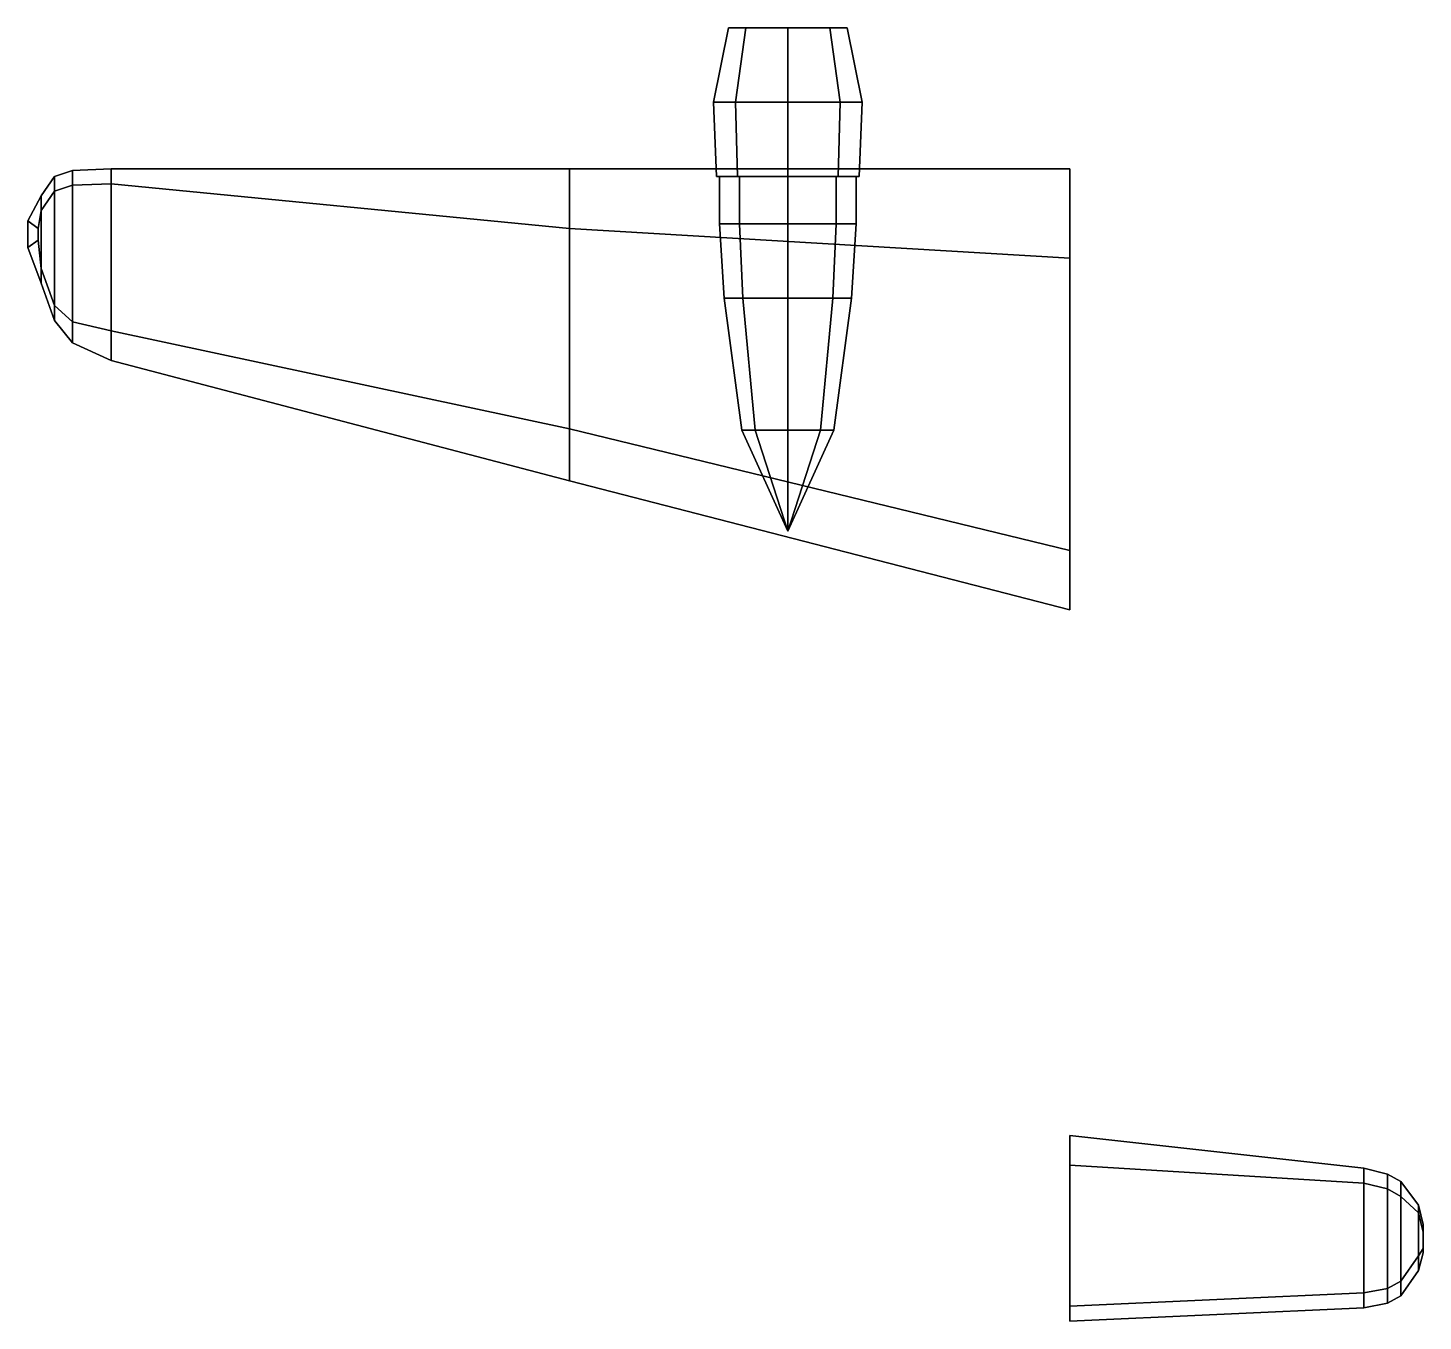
# Model space of a CAD drawing. Extents: x -7.02 to 2.38, y -4.58 to 4.13.
import ezdxf

# ---------------------------------------------------------------- set-up
doc = ezdxf.new("R2010")
doc.units = 0
doc.layers.add('WING1', color=1, linetype='CONTINUOUS')

msp = doc.modelspace()

# ---------------------------------------------------------------- linework, layer by layer
at = {"layer": 'WING1'}
for points in [[(-2.1828, 4.13, 2.1728), (-2.3, 4.13, 1.89), (-2.4, 3.63, 1.89), (-2.2536, 3.63, 2.2436)], [(-2.3, 4.13, 1.89), (-2.1828, 4.13, 1.6072), (-2.2536, 3.63, 1.5364), (-2.4, 3.63, 1.89)], [(-1.6172, 4.13, 2.1728), (-2.3, 4.13, 1.89), (-2.1828, 4.13, 2.1728), (-1.9, 4.13, 2.29)], [(-1.5, 4.13, 1.89), (-2.1828, 4.13, 1.6072), (-2.3, 4.13, 1.89), (-1.6172, 4.13, 2.1728)], [(-1.9, 4.13, 2.29), (-2.1828, 4.13, 2.1728), (-2.2536, 3.63, 2.2436), (-1.9, 3.63, 2.39)], [(-2.1828, 4.13, 1.6072), (-1.9, 4.13, 1.49), (-1.9, 3.63, 1.39), (-2.2536, 3.63, 1.5364)], [(-1.6172, 4.13, 1.6072), (-1.9, 4.13, 1.49), (-2.1828, 4.13, 1.6072), (-1.5, 4.13, 1.89)], [(-1.6172, 4.13, 2.1728), (-1.9, 4.13, 2.29), (-1.9, 3.63, 2.39), (-1.5464, 3.63, 2.2436)], [(-1.9, 4.13, 1.49), (-1.6172, 4.13, 1.6072), (-1.5464, 3.63, 1.5364), (-1.9, 3.63, 1.39)], [(-1.5, 4.13, 1.89), (-1.6172, 4.13, 2.1728), (-1.5464, 3.63, 2.2436), (-1.4, 3.63, 1.89)], [(-1.6172, 4.13, 1.6072), (-1.5, 4.13, 1.89), (-1.4, 3.63, 1.89), (-1.5464, 3.63, 1.5364)], [(-2.2536, 3.63, 2.2436), (-2.4, 3.63, 1.89), (-2.38, 3.13, 1.89), (-2.2394, 3.13, 2.2294)], [(-2.4, 3.63, 1.89), (-2.2536, 3.63, 1.5364), (-2.2394, 3.13, 1.5506), (-2.38, 3.13, 1.89)], [(-1.9, 3.63, 2.39), (-2.2536, 3.63, 2.2436), (-2.2394, 3.13, 2.2294), (-1.9, 3.13, 2.37)], [(-2.2536, 3.63, 1.5364), (-1.9, 3.63, 1.39), (-1.9, 3.13, 1.41), (-2.2394, 3.13, 1.5506)], [(-1.5464, 3.63, 2.2436), (-1.9, 3.63, 2.39), (-1.9, 3.13, 2.37), (-1.5606, 3.13, 2.2294)], [(-1.9, 3.63, 1.39), (-1.5464, 3.63, 1.5364), (-1.5606, 3.13, 1.5506), (-1.9, 3.13, 1.41)], [(-1.4, 3.63, 1.89), (-1.5464, 3.63, 2.2436), (-1.5606, 3.13, 2.2294), (-1.42, 3.13, 1.89)], [(-1.5464, 3.63, 1.5364), (-1.4, 3.63, 1.89), (-1.42, 3.13, 1.89), (-1.5606, 3.13, 1.5506)], [(-6.93, 2.9, 2.3), (-6.84, 3.03, 2.3), (-6.84, 3.13, 2.25), (-6.93, 3, 2.26)], [(-6.93, 3, 2.26), (-6.84, 3.13, 2.25), (-6.84, 3.03, 2.2), (-6.93, 2.9, 2.22)], [(-6.84, 3.03, 2.3), (-6.72, 3.07, 2.31), (-6.72, 3.17, 2.24), (-6.84, 3.13, 2.25)], [(-6.84, 3.13, 2.25), (-6.72, 3.17, 2.24), (-6.72, 3.07, 2.17), (-6.84, 3.03, 2.2)], [(-6.72, 3.07, 2.31), (-6.46, 3.08, 2.29), (-6.46, 3.18, 2.22), (-6.72, 3.17, 2.24)], [(-6.72, 3.17, 2.24), (-6.46, 3.18, 2.22), (-6.46, 3.08, 2.15), (-6.72, 3.07, 2.17)], [(-6.46, 3.08, 2.29), (-3.37, 2.78, 2.14), (-3.37, 3.18, 1.98), (-6.46, 3.18, 2.22)], [(-6.46, 3.18, 2.22), (-3.37, 3.18, 1.98), (-3.37, 2.78, 1.84), (-6.46, 3.08, 2.15)], [(-3.37, 2.78, 2.14), (0, 2.58, 1.95), (0, 3.18, 1.75), (-3.37, 3.18, 1.98)], [(-3.37, 3.18, 1.98), (0, 3.18, 1.75), (0, 2.58, 1.51), (-3.37, 2.78, 1.84)], [(-1.9, 3.13, 2.37), (-2.2394, 3.13, 2.2294), (-2.38, 3.13, 1.89), (-1.5606, 3.13, 2.2294)], [(-1.5606, 3.13, 2.2294), (-2.38, 3.13, 1.89), (-2.2394, 3.13, 1.5506), (-1.42, 3.13, 1.89)], [(-2.2253, 3.13, 2.2153), (-2.36, 3.13, 1.89), (-2.36, 2.81, 1.89), (-2.2253, 2.81, 2.2153)], [(-2.36, 3.13, 1.89), (-2.2253, 3.13, 1.5647), (-2.2253, 2.81, 1.5647), (-2.36, 2.81, 1.89)], [(-1.42, 3.13, 1.89), (-2.2394, 3.13, 1.5506), (-1.9, 3.13, 1.41), (-1.5606, 3.13, 1.5506)], [(-1.9, 3.13, 2.35), (-2.2253, 3.13, 2.2153), (-2.2253, 2.81, 2.2153), (-1.9, 2.81, 2.35)], [(-2.2253, 3.13, 1.5647), (-1.9, 3.13, 1.43), (-1.9, 2.81, 1.43), (-2.2253, 2.81, 1.5647)], [(-1.5747, 3.13, 2.2153), (-1.9, 3.13, 2.35), (-1.9, 2.81, 2.35), (-1.5747, 2.81, 2.2153)], [(-1.9, 3.13, 1.43), (-1.5747, 3.13, 1.5647), (-1.5747, 2.81, 1.5647), (-1.9, 2.81, 1.43)], [(-1.44, 3.13, 1.89), (-1.5747, 3.13, 2.2153), (-1.5747, 2.81, 2.2153), (-1.44, 2.81, 1.89)], [(-1.5747, 3.13, 1.5647), (-1.44, 3.13, 1.89), (-1.44, 2.81, 1.89), (-1.5747, 2.81, 1.5647)], [(-6.93, 2.51, 2.3), (-6.84, 2.26, 2.3), (-6.84, 3.03, 2.3), (-6.93, 2.9, 2.3)], [(-6.84, 3.03, 2.2), (-6.84, 2.26, 2.2), (-6.93, 2.51, 2.22), (-6.93, 2.9, 2.22)], [(-6.84, 2.26, 2.3), (-6.72, 2.15, 2.31), (-6.72, 3.07, 2.31), (-6.84, 3.03, 2.3)], [(-6.72, 3.07, 2.17), (-6.72, 2.15, 2.17), (-6.84, 2.26, 2.2), (-6.84, 3.03, 2.2)], [(-6.72, 2.15, 2.31), (-6.46, 2.09, 2.29), (-6.46, 3.08, 2.29), (-6.72, 3.07, 2.31)], [(-6.46, 3.08, 2.15), (-6.46, 2.09, 2.15), (-6.72, 2.15, 2.17), (-6.72, 3.07, 2.17)], [(-6.46, 2.09, 2.29), (-3.37, 1.43, 2.14), (-3.37, 2.78, 2.14), (-6.46, 3.08, 2.29)], [(-3.37, 2.78, 1.84), (-3.37, 1.43, 1.84), (-6.46, 2.09, 2.15), (-6.46, 3.08, 2.15)], [(-6.95, 2.78, 2.3), (-6.93, 2.9, 2.3), (-6.93, 3, 2.26), (-7.02, 2.83, 2.27)], [(-7.02, 2.83, 2.27), (-6.93, 3, 2.26), (-6.93, 2.9, 2.22), (-6.95, 2.78, 2.23)], [(-7.02, 2.83, 2.27), (-7.02, 2.65, 2.27), (-6.95, 2.7, 2.3), (-6.95, 2.78, 2.3)], [(-6.95, 2.78, 2.23), (-6.95, 2.7, 2.23), (-7.02, 2.65, 2.27), (-7.02, 2.83, 2.27)], [(-6.95, 2.7, 2.3), (-6.93, 2.51, 2.3), (-6.93, 2.9, 2.3), (-6.95, 2.78, 2.3)], [(-6.93, 2.9, 2.22), (-6.93, 2.51, 2.22), (-6.95, 2.7, 2.23), (-6.95, 2.78, 2.23)], [(-3.37, 1.43, 2.14), (0, 0.61, 1.95), (0, 2.58, 1.95), (-3.37, 2.78, 2.14)], [(0, 2.58, 1.51), (0, 0.61, 1.51), (-3.37, 1.43, 1.84), (-3.37, 2.78, 1.84)], [(-2.2041, 2.31, 1.5859), (-2.33, 2.31, 1.89), (-2.36, 2.81, 1.89), (-2.2253, 2.81, 1.5647)], [(-2.33, 2.31, 1.89), (-2.2041, 2.31, 2.1941), (-2.2253, 2.81, 2.2153), (-2.36, 2.81, 1.89)], [(-1.9, 2.31, 1.46), (-2.2041, 2.31, 1.5859), (-2.2253, 2.81, 1.5647), (-1.9, 2.81, 1.43)], [(-2.2041, 2.31, 2.1941), (-1.9, 2.31, 2.32), (-1.9, 2.81, 2.35), (-2.2253, 2.81, 2.2153)], [(-1.5959, 2.31, 1.5859), (-1.9, 2.31, 1.46), (-1.9, 2.81, 1.43), (-1.5747, 2.81, 1.5647)], [(-1.9, 2.31, 2.32), (-1.5959, 2.31, 2.1941), (-1.5747, 2.81, 2.2153), (-1.9, 2.81, 2.35)], [(-1.47, 2.31, 1.89), (-1.5959, 2.31, 1.5859), (-1.5747, 2.81, 1.5647), (-1.44, 2.81, 1.89)], [(-1.5959, 2.31, 2.1941), (-1.47, 2.31, 1.89), (-1.44, 2.81, 1.89), (-1.5747, 2.81, 2.2153)], [(-7.02, 2.65, 2.27), (-6.93, 2.41, 2.26), (-6.93, 2.51, 2.3), (-6.95, 2.7, 2.3)], [(-6.95, 2.7, 2.23), (-6.93, 2.51, 2.22), (-6.93, 2.41, 2.26), (-7.02, 2.65, 2.27)], [(-6.93, 2.41, 2.26), (-6.84, 2.16, 2.25), (-6.84, 2.26, 2.3), (-6.93, 2.51, 2.3)], [(-6.93, 2.51, 2.22), (-6.84, 2.26, 2.2), (-6.84, 2.16, 2.25), (-6.93, 2.41, 2.26)], [(-6.84, 2.16, 2.25), (-6.72, 2.01, 2.24), (-6.72, 2.15, 2.31), (-6.84, 2.26, 2.3)], [(-6.84, 2.26, 2.2), (-6.72, 2.15, 2.17), (-6.72, 2.01, 2.24), (-6.84, 2.16, 2.25)], [(-2.1192, 1.42, 1.6708), (-2.21, 1.42, 1.89), (-2.33, 2.31, 1.89), (-2.2041, 2.31, 1.5859)], [(-2.21, 1.42, 1.89), (-2.1192, 1.42, 2.1092), (-2.2041, 2.31, 2.1941), (-2.33, 2.31, 1.89)], [(-1.9, 1.42, 1.58), (-2.1192, 1.42, 1.6708), (-2.2041, 2.31, 1.5859), (-1.9, 2.31, 1.46)], [(-2.1192, 1.42, 2.1092), (-1.9, 1.42, 2.2), (-1.9, 2.31, 2.32), (-2.2041, 2.31, 2.1941)], [(-1.6808, 1.42, 1.6708), (-1.9, 1.42, 1.58), (-1.9, 2.31, 1.46), (-1.5959, 2.31, 1.5859)], [(-1.9, 1.42, 2.2), (-1.6808, 1.42, 2.1092), (-1.5959, 2.31, 2.1941), (-1.9, 2.31, 2.32)], [(-1.59, 1.42, 1.89), (-1.6808, 1.42, 1.6708), (-1.5959, 2.31, 1.5859), (-1.47, 2.31, 1.89)], [(-1.6808, 1.42, 2.1092), (-1.59, 1.42, 1.89), (-1.47, 2.31, 1.89), (-1.5959, 2.31, 2.1941)], [(-6.72, 2.01, 2.24), (-6.46, 1.89, 2.22), (-6.46, 2.09, 2.29), (-6.72, 2.15, 2.31)], [(-6.72, 2.15, 2.17), (-6.46, 2.09, 2.15), (-6.46, 1.89, 2.22), (-6.72, 2.01, 2.24)], [(-6.46, 1.89, 2.22), (-3.37, 1.08, 1.98), (-3.37, 1.43, 2.14), (-6.46, 2.09, 2.29)], [(-6.46, 2.09, 2.15), (-3.37, 1.43, 1.84), (-3.37, 1.08, 1.98), (-6.46, 1.89, 2.22)], [(-3.37, 1.08, 1.98), (0, 0.21, 1.75), (0, 0.61, 1.95), (-3.37, 1.43, 2.14)], [(-3.37, 1.43, 1.84), (0, 0.61, 1.51), (0, 0.21, 1.75), (-3.37, 1.08, 1.98)], [(-2.1192, 1.42, 2.1092), (-2.21, 1.42, 1.89), (-1.9, 0.74, 1.83)], [(-2.21, 1.42, 1.89), (-2.1192, 1.42, 1.6708), (-1.9, 0.74, 1.83)], [(-1.9, 1.42, 2.2), (-2.1192, 1.42, 2.1092), (-1.9, 0.74, 1.83)], [(-2.1192, 1.42, 1.6708), (-1.9, 1.42, 1.58), (-1.9, 0.74, 1.83)], [(-1.59, 1.42, 1.89), (-1.6808, 1.42, 2.1092), (-1.9, 0.74, 1.83)], [(-1.6808, 1.42, 2.1092), (-1.9, 1.42, 2.2), (-1.9, 0.74, 1.83)], [(-1.9, 1.42, 1.58), (-1.6808, 1.42, 1.6708), (-1.9, 0.74, 1.83)], [(-1.6808, 1.42, 1.6708), (-1.59, 1.42, 1.89), (-1.9, 0.74, 1.83)], [(1.98, -3.55, 2.11), (0, -3.33, 2.1), (0, -3.53, 2.19), (1.98, -3.65, 2.16)], [(1.98, -3.65, 2.06), (0, -3.53, 2.03), (0, -3.33, 2.1), (1.98, -3.55, 2.11)], [(0, -3.53, 2.19), (0, -4.48, 2.19), (1.98, -4.39, 2.16), (1.98, -3.65, 2.16)], [(1.98, -4.39, 2.06), (0, -4.48, 2.03), (0, -3.53, 2.03), (1.98, -3.65, 2.06)], [(2.14, -3.59, 2.11), (1.98, -3.55, 2.11), (1.98, -3.65, 2.16), (2.14, -3.69, 2.16)], [(2.14, -3.69, 2.06), (1.98, -3.65, 2.06), (1.98, -3.55, 2.11), (2.14, -3.59, 2.11)], [(1.98, -3.65, 2.16), (1.98, -4.39, 2.16), (2.14, -4.36, 2.16), (2.14, -3.69, 2.16)], [(2.14, -4.36, 2.06), (1.98, -4.39, 2.06), (1.98, -3.65, 2.06), (2.14, -3.69, 2.06)], [(2.23, -3.64, 2.11), (2.14, -3.59, 2.11), (2.14, -3.69, 2.16), (2.23, -3.74, 2.15)], [(2.23, -3.74, 2.07), (2.14, -3.69, 2.06), (2.14, -3.59, 2.11), (2.23, -3.64, 2.11)], [(2.35, -3.8, 2.11), (2.23, -3.64, 2.11), (2.23, -3.74, 2.15), (2.35, -3.85, 2.12)], [(2.35, -3.85, 2.08), (2.23, -3.74, 2.07), (2.23, -3.64, 2.11), (2.35, -3.8, 2.11)], [(2.14, -3.69, 2.16), (2.14, -4.36, 2.16), (2.23, -4.31, 2.15), (2.23, -3.74, 2.15)], [(2.23, -4.31, 2.07), (2.14, -4.36, 2.06), (2.14, -3.69, 2.06), (2.23, -3.74, 2.07)], [(2.23, -3.74, 2.15), (2.23, -4.31, 2.15), (2.35, -4.14, 2.12), (2.35, -3.85, 2.12)], [(2.35, -4.14, 2.08), (2.23, -4.31, 2.07), (2.23, -3.74, 2.07), (2.35, -3.85, 2.08)], [(2.38, -3.93, 2.1), (2.35, -3.8, 2.11), (2.35, -3.85, 2.12), (2.38, -3.98, 2.11)], [(2.38, -3.98, 2.09), (2.35, -3.85, 2.08), (2.35, -3.8, 2.11), (2.38, -3.93, 2.1)], [(2.35, -3.85, 2.12), (2.35, -4.14, 2.12), (2.38, -4.09, 2.11), (2.38, -3.98, 2.11)], [(2.38, -4.09, 2.09), (2.35, -4.14, 2.08), (2.35, -3.85, 2.08), (2.38, -3.98, 2.09)], [(2.38, -3.98, 2.11), (2.38, -4.09, 2.11), (2.38, -4.12, 2.1), (2.38, -3.93, 2.1)], [(2.38, -3.93, 2.1), (2.38, -4.12, 2.1), (2.38, -4.09, 2.09), (2.38, -3.98, 2.09)], [(2.38, -4.09, 2.11), (2.35, -4.14, 2.12), (2.35, -4.24, 2.11), (2.38, -4.12, 2.1)], [(2.38, -4.12, 2.1), (2.35, -4.24, 2.11), (2.35, -4.14, 2.08), (2.38, -4.09, 2.09)], [(2.35, -4.14, 2.12), (2.23, -4.31, 2.15), (2.23, -4.41, 2.11), (2.35, -4.24, 2.11)], [(2.35, -4.24, 2.11), (2.23, -4.41, 2.11), (2.23, -4.31, 2.07), (2.35, -4.14, 2.08)], [(2.23, -4.31, 2.15), (2.14, -4.36, 2.16), (2.14, -4.46, 2.11), (2.23, -4.41, 2.11)], [(2.23, -4.41, 2.11), (2.14, -4.46, 2.11), (2.14, -4.36, 2.06), (2.23, -4.31, 2.07)], [(1.98, -4.39, 2.16), (0, -4.48, 2.19), (0, -4.58, 2.1), (1.98, -4.49, 2.11)], [(1.98, -4.49, 2.11), (0, -4.58, 2.1), (0, -4.48, 2.03), (1.98, -4.39, 2.06)], [(2.14, -4.36, 2.16), (1.98, -4.39, 2.16), (1.98, -4.49, 2.11), (2.14, -4.46, 2.11)], [(2.14, -4.46, 2.11), (1.98, -4.49, 2.11), (1.98, -4.39, 2.06), (2.14, -4.36, 2.06)]]:
    msp.add_3dface(points, dxfattribs=at)

doc.saveas('drawing.dxf')
